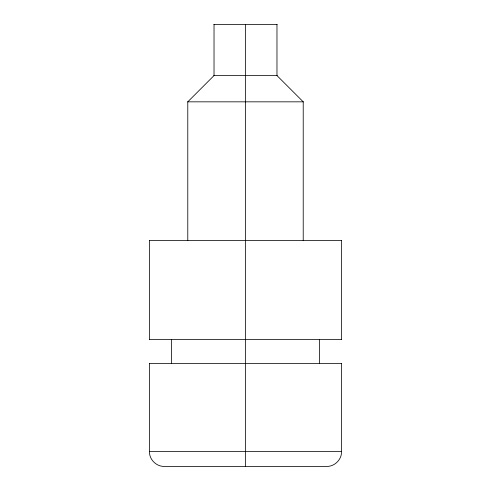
<?xml version="1.0" encoding="UTF-8"?>
<svg xmlns="http://www.w3.org/2000/svg" width="491" height="491" viewBox="0 0 491 491"><rect width="100%" height="100%" fill="white"/><g stroke="black" fill="none" stroke-linecap="round" stroke-linejoin="round"><path stroke-width="0.74" d="M149.393 363.408L149.454 451.585C149.196 459.57 156.39 466.603 164.325 466.45L326.693 466.45C334.623 466.597 341.804 459.564 341.546 451.585L341.607 363.408M213.818 24.55L277.182 24.55M213.818 75.577L277.182 75.577M187.574 101.833L303.426 101.833M149.454 240.547L341.546 240.547M149.454 339.625L341.546 339.625M149.454 363.408L341.546 363.408M149.454 451.585L341.546 451.585M341.607 240.547L341.607 339.625M319.555 339.625L319.555 363.408M303.217 240.547L303.217 101.833L276.973 75.577L276.973 24.55M245.5 24.55L245.5 466.45M214.027 24.55L214.027 75.577L187.783 101.833L187.783 240.547M171.445 339.625L171.445 363.408M149.393 240.547L149.393 339.625"/></g></svg>
